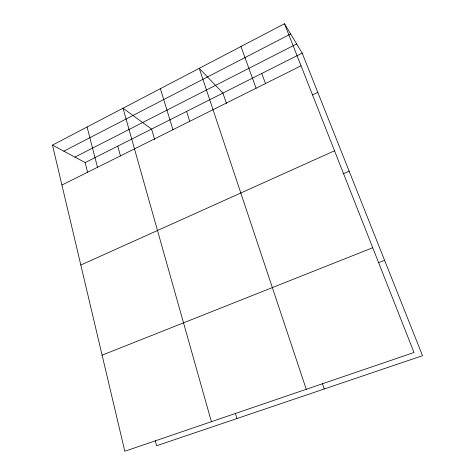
<?xml version="1.0" encoding="UTF-8"?>
<svg xmlns="http://www.w3.org/2000/svg" width="475" height="475" viewBox="0 0 475 475"><rect width="100%" height="100%" fill="white"/><g stroke="black" fill="none" stroke-linecap="round" stroke-linejoin="round"><path stroke-width="0.71" d="M284.478 23.75L414.004 352.492L124.812 451.25L52.482 145.113L284.478 23.75L302.189 53.099L422.518 355.692L156.584 445.764L155.319 440.764M63.822 151.169L290.658 33.992M74.919 157.1L296.667 43.955M52.482 145.113L85.162 162.581L302.189 53.099M61.922 185.054L301.055 65.817M312.514 94.911L317.799 92.364M80.815 265.032L334.531 150.789M343.027 173.856L349.143 171.184M102.113 355.163L372.727 247.736M378.444 262.705L384.59 260.312M261.778 73.483L265.632 83.915M240.962 46.514L256.09 88.237M226.462 103.431L222.917 93.088L199.245 68.335L306.256 389.286M322.311 383.396L324.229 388.983M186.598 111.411L189.697 121.161M160.384 88.671L172.965 129.681M154.684 139.632L151.572 129.081L123.025 108.211L211.387 421.687M235.44 413.577L236.906 418.558M117.782 146.122L120.502 156.073M87.085 127.009L97.5 167.313M85.162 162.581L87.703 172.639"/></g></svg>
